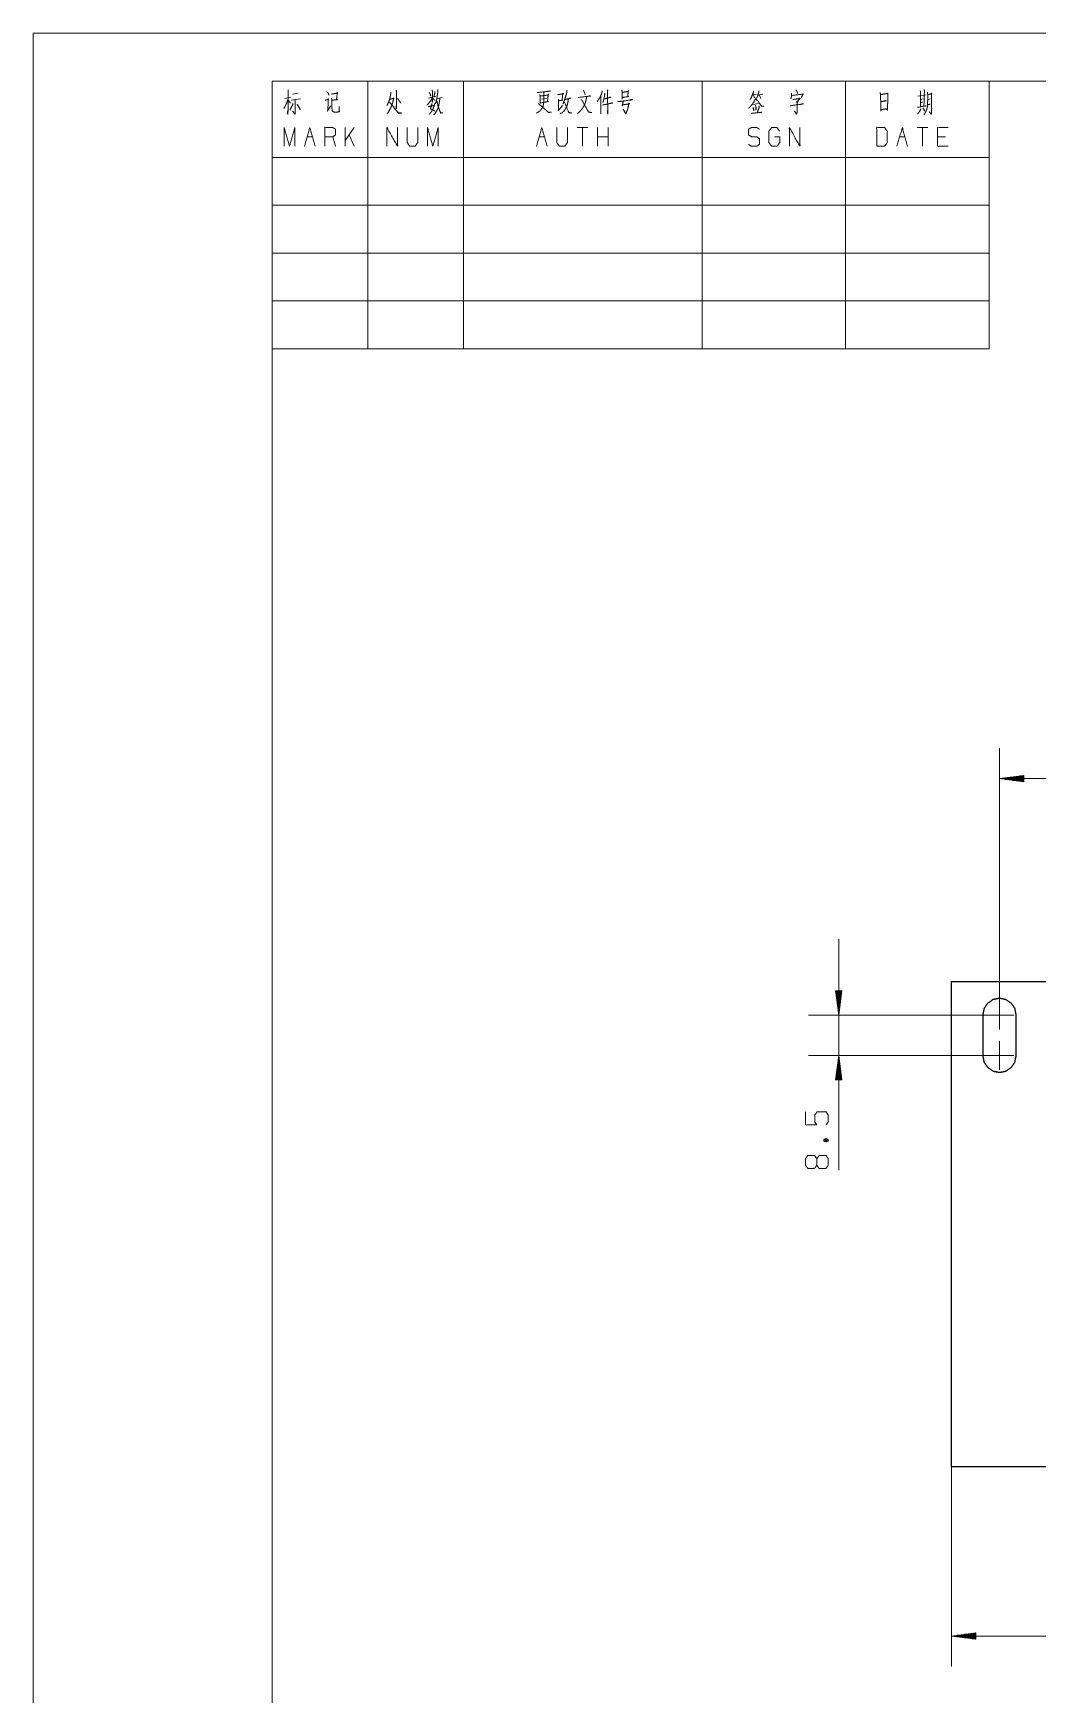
# Model space of a CAD drawing. Header units: millimetres. Extents: x 0 to 210, y 0 to 297.
# Drawn here: x 0 to 105.1, y 123.2 to 297 of the extents above; entities that cross this region are included whole.
import ezdxf

# ---------------------------------------------------------------- set-up
doc = ezdxf.new("R2010")
doc.units = ezdxf.units.MM
doc.layers.add('101', color=7, linetype='Continuous', true_color=0xffffff)

msp = doc.modelspace()

# ---------------------------------------------------------------- linework, layer by layer
at = {"layer": '101', "color": 133, "linetype": 'Continuous', "lineweight": 18}
for p, q in [((210, 297), (0, 297)), ((0, 297), (0, 0)), ((25, 292), (25, 264)), ((25, 292), (100, 292)), ((205, 292), (25, 292)), ((25, 292), (100, 292)), ((25, 292), (100, 292)), ((25, 292), (25, 5)), ((35, 292), (35, 264)), ((45, 292), (45, 264)), ((70, 292), (70, 264)), ((85, 292), (85, 264)), ((100, 292), (100, 264)), ((25, 284), (100, 284)), ((25, 279), (100, 279)), ((25, 274), (100, 274)), ((25, 269), (100, 269)), ((25, 264), (100, 264))]:
    msp.add_line(p, q, dxfattribs=at)
at = {"layer": '101', "color": 72, "linetype": 'Continuous', "lineweight": 18}
for p, q in [((26.34, 290.18), (26.96, 290.3)), ((27.13, 290.61), (27.71, 290.74)), ((41.34, 290.22), (42.13, 290.38)), ((75.25, 290.57), (75.67, 290.63)), ((75.35, 290.55), (75.45, 290.24)), ((75.82, 290.51), (76.35, 290.61)), ((75.98, 290.49), (76.11, 290.16)), ((92.56, 290.43), (93.43, 290.55)), ((26.7, 289.95), (26.92, 289.68)), ((26.99, 289.99), (27.95, 290.14)), ((42.25, 290.16), (42.79, 290.28)), ((53.17, 290.09), (53.7, 290.18)), ((54.91, 288.87), (55.37, 289.43)), ((75.83, 289.64), (75.37, 289.56)), ((92.84, 290.07), (93.11, 290.14)), ((92.86, 289.72), (93.09, 289.78)), ((93.6, 290.05), (93.85, 290.12)), ((33.59, 287.14), (32.63, 285.78)), ((32.63, 285.18), (32.63, 287.14)), ((58.02, 287.14), (56.9, 287.14)), ((57.46, 287.14), (57.46, 285.18)), ((59.02, 285.18), (59.02, 287.14)), ((60.14, 285.18), (60.14, 287.14)), ((93.6, 287.14), (92.49, 287.14)), ((93.05, 287.14), (93.05, 285.18)), ((28.66, 286.17), (29.22, 286.17)), ((31.62, 285.18), (31.34, 286.17)), ((33.59, 285.18), (33.04, 286.36)), ((52.94, 286.17), (53.49, 286.17)), ((60.14, 286.17), (59.02, 286.17)), ((90.65, 286.17), (91.2, 286.17)), ((95.45, 286.17), (94.61, 286.17)), ((82.73, 181.11), (83.16, 181.27))]:
    msp.add_line(p, q, dxfattribs=at)
at = {"layer": '101', "color": 22, "linetype": 'Continuous', "lineweight": 18}
for p, q in [((101.09, 195.79), (101.09, 222.19)), ((103.63, 219.35), (101.09, 219.02)), ((101.09, 219.02), (103.63, 218.68)), ((121.09, 219.02), (101.09, 219.02)), ((103.63, 219.04), (101.29, 219.04)), ((103.63, 219.09), (101.67, 219.09)), ((103.63, 219.14), (102.06, 219.14)), ((103.63, 219.19), (102.44, 219.19)), ((103.63, 219.25), (102.83, 219.25)), ((103.63, 219.3), (103.22, 219.3)), ((103.63, 219.35), (103.6, 219.35)), ((103.63, 219.35), (103.6, 219.35)), ((103.63, 218.68), (103.63, 219.35)), ((103.63, 218.99), (101.29, 218.99)), ((103.63, 218.94), (101.67, 218.94)), ((103.63, 218.89), (102.06, 218.89)), ((103.63, 218.84), (102.44, 218.84)), ((103.63, 218.79), (102.83, 218.79)), ((103.63, 218.74), (103.22, 218.74)), ((103.63, 218.69), (103.6, 218.69)), ((103.63, 218.69), (103.6, 218.69)), ((84.27, 178.07), (84.27, 202.22)), ((83.94, 196.83), (83.94, 196.79)), ((83.94, 196.83), (84.27, 194.29)), ((83.94, 196.83), (83.94, 196.79)), ((84.61, 196.83), (83.94, 196.83)), ((83.99, 196.83), (83.99, 196.41)), ((84.05, 196.83), (84.05, 196.02)), ((84.1, 196.83), (84.1, 195.64)), ((84.15, 196.83), (84.15, 195.25)), ((84.2, 196.83), (84.2, 194.86)), ((84.25, 196.83), (84.25, 194.48)), ((84.27, 194.29), (84.61, 196.83)), ((84.3, 196.83), (84.3, 194.48)), ((84.35, 196.83), (84.35, 194.86)), ((84.4, 196.83), (84.4, 195.25)), ((84.45, 196.83), (84.45, 195.64)), ((84.5, 196.83), (84.5, 196.02)), ((84.55, 196.83), (84.55, 196.41)), ((84.6, 196.83), (84.6, 196.79)), ((84.6, 196.83), (84.6, 196.79)), ((99.59, 194.29), (81.1, 194.29)), ((99.59, 190.04), (81.1, 190.04)), ((84.27, 190.04), (83.94, 187.5)), ((84.25, 187.5), (84.25, 189.84)), ((84.61, 187.5), (84.27, 190.04)), ((84.3, 187.5), (84.3, 189.84)), ((83.99, 187.5), (83.99, 187.91)), ((84.05, 187.5), (84.05, 188.3)), ((84.1, 187.5), (84.1, 188.69)), ((84.15, 187.5), (84.15, 189.07)), ((84.2, 187.5), (84.2, 189.46)), ((84.35, 187.5), (84.35, 189.46)), ((84.4, 187.5), (84.4, 189.07)), ((84.45, 187.5), (84.45, 188.69)), ((84.5, 187.5), (84.5, 188.3)), ((84.55, 187.5), (84.55, 187.91)), ((83.94, 187.5), (83.94, 187.53)), ((83.94, 187.5), (83.94, 187.53)), ((83.94, 187.5), (84.61, 187.5)), ((84.6, 187.5), (84.6, 187.53)), ((84.6, 187.5), (84.6, 187.53)), ((96.09, 147.04), (96.09, 126.15)), ((98.63, 129.66), (96.09, 129.32)), ((126.09, 129.32), (96.09, 129.32)), ((96.09, 129.32), (98.63, 128.99)), ((98.63, 129.35), (96.29, 129.35)), ((98.63, 129.3), (96.29, 129.3)), ((98.63, 129.4), (96.67, 129.4)), ((98.63, 129.25), (96.67, 129.25)), ((98.63, 129.45), (97.06, 129.45)), ((98.63, 129.2), (97.06, 129.2)), ((98.63, 129.5), (97.44, 129.5)), ((98.63, 129.14), (97.44, 129.14)), ((98.63, 129.55), (97.83, 129.55)), ((98.63, 129.09), (97.83, 129.09)), ((98.63, 129.6), (98.22, 129.6)), ((98.63, 129.04), (98.22, 129.04)), ((98.63, 129.65), (98.6, 129.65)), ((98.63, 129.65), (98.6, 129.65)), ((98.63, 128.99), (98.6, 128.99)), ((98.63, 128.99), (98.6, 128.99)), ((98.63, 128.99), (98.63, 129.66))]:
    msp.add_line(p, q, dxfattribs=at)
at = {"layer": '101', "color": 152, "linetype": 'Continuous', "lineweight": 25}
for p, q in [((96.09, 197.79), (126.09, 197.79)), ((96.09, 147.04), (96.09, 197.79)), ((99.34, 194.29), (99.34, 190.04)), ((102.84, 190.04), (102.84, 194.29)), ((126.09, 147.04), (96.09, 147.04))]:
    msp.add_line(p, q, dxfattribs=at)
at = {"layer": '101', "color": 151, "linetype": 'Continuous', "lineweight": 18}
for p, q in [((101.09, 192.79), (101.09, 195.79)), ((99.59, 194.29), (102.59, 194.29)), ((101.09, 188.54), (101.09, 191.54)), ((99.59, 190.04), (102.59, 190.04))]:
    msp.add_line(p, q, dxfattribs=at)
at = {"layer": '101', "color": 72, "linetype": 'Continuous', "lineweight": 18}
for points, knots in [([(26.67, 291.07), (26.66, 288.89), (26.63, 288.5), (26.61, 288.71), (26.64, 288.94)], [0, 0, 0.723303, 0.854546, 0.923601, 1, 1]), ([(30.7, 290.88), (30.87, 290.72), (30.92, 290.63), (30.92, 290.53), (30.9, 290.67)], [0, 0, 0.413146, 0.573572, 0.750721, 1, 1]), ([(31.19, 290.63), (31.87, 290.74), (31.82, 290.8), (31.73, 290.05), (31.82, 290.05), (31.25, 289.99)], [0, 0, 0.313958, 0.349012, 0.694882, 0.735357, 1, 1]), ([(37.43, 290.84), (37.42, 290.72), (37.34, 290.3), (37.26, 290.01), (37.18, 289.8), (37.09, 289.6), (37.01, 289.43)], [0, 0, 0.084498, 0.36853, 0.573114, 0.721457, 0.873368, 1, 1]), ([(37.97, 291.05), (38.02, 290.94), (38, 290.84), (37.99, 289.12), (37.97, 289.23), (38, 289.45)], [0, 0, 0.049543, 0.095606, 0.852767, 0.898838, 1, 1]), ([(41.43, 290.8), (41.56, 290.57), (41.59, 290.43)], [0, 0, 0.640221, 1, 1]), ([(41.73, 291.07), (41.76, 290.92), (41.76, 289.78), (41.73, 289.93), (41.76, 290.05)], [0, 0, 0.094654, 0.823636, 0.91829, 1, 1]), ([(42.03, 290.92), (42.03, 290.82), (41.91, 290.34)], [0, 0, 0.174301, 1, 1]), ([(42.33, 291.11), (42.33, 290.98), (42.32, 290.76), (42.27, 290.47), (42.23, 290.16), (42.17, 289.91), (42.1, 289.68), (42.08, 289.62)], [0, 0, 0.081852, 0.232243, 0.425429, 0.63211, 0.800313, 0.957953, 1, 1]), ([(53.44, 290.84), (53.42, 290.18), (53.41, 289.85), (53.39, 289.66), (53.38, 289.56), (53.36, 289.43), (53.32, 289.31), (53.27, 289.2), (53.14, 289.02), (53, 288.85), (52.79, 288.73), (52.69, 288.67), (52.65, 288.65)], [0, 0, 0.263783, 0.395771, 0.470171, 0.511786, 0.56157, 0.614019, 0.658777, 0.749614, 0.837596, 0.932985, 0.980677, 1, 1]), ([(52.76, 290.82), (52.82, 290.78), (52.85, 290.8), (54.11, 290.94), (54.07, 290.96), (53.92, 290.92)], [0, 0, 0.045522, 0.068286, 0.872626, 0.90344, 1, 1]), ([(53, 290.59), (53.04, 290.41), (53.04, 289.66), (53.03, 289.7), (53.89, 289.85), (53.8, 289.85), (53.89, 290.63), (53.92, 290.57), (53.87, 290.53), (53.04, 290.43)], [0, 0, 0.051663, 0.252803, 0.264656, 0.500971, 0.524672, 0.738301, 0.756829, 0.773117, 1, 1]), ([(54.88, 290.57), (55.47, 290.67), (55.41, 290.74), (55.34, 290.01), (55.41, 290.01), (54.97, 289.93), (54.94, 290.12), (54.97, 289.89), (54.96, 288.96)], [0, 0, 0.181366, 0.207406, 0.429567, 0.451891, 0.588199, 0.645735, 0.715777, 1, 1]), ([(55.85, 291.05), (55.82, 290.8), (55.73, 290.47), (55.62, 290.12), (55.53, 289.89), (55.47, 289.72), (55.41, 289.58)], [0, 0, 0.162457, 0.385014, 0.625897, 0.784413, 0.898493, 1, 1]), ([(57.88, 290.32), (57.88, 290.2), (57.81, 289.91), (57.74, 289.68), (57.65, 289.43), (57.52, 289.23), (57.5, 289.18), (57.42, 289.08), (57.31, 288.94), (57.18, 288.81), (57.06, 288.69), (56.93, 288.58)], [0, 0, 0.060656, 0.206644, 0.323463, 0.452143, 0.571976, 0.593424, 0.659716, 0.74639, 0.834816, 0.918178, 1, 1]), ([(57.02, 290.28), (58.29, 290.43), (58.21, 290.45), (58.12, 290.41)], [0, 0, 0.872478, 0.933903, 1, 1]), ([(57.56, 291.03), (57.66, 290.84), (57.71, 290.72), (57.74, 290.59)], [0, 0, 0.450481, 0.729637, 1, 1]), ([(59.55, 290.98), (59.48, 290.72), (59.38, 290.47), (59.26, 290.24), (59.14, 290.05), (59, 289.85)], [0, 0, 0.21836, 0.428744, 0.629221, 0.801494, 1, 1]), ([(59.38, 290.41), (59.39, 289.16), (59.39, 288.56), (59.38, 288.69), (59.39, 288.91)], [0, 0, 0.565717, 0.839123, 0.896086, 1, 1]), ([(59.8, 290.72), (59.76, 290.38), (59.7, 290.09), (59.64, 289.89), (59.6, 289.76)], [0, 0, 0.34211, 0.644851, 0.86512, 1, 1]), ([(59.8, 290.14), (60.47, 290.32), (60.4, 290.32), (60.28, 290.26)], [0, 0, 0.772509, 0.853435, 1, 1]), ([(60.08, 291.07), (60.12, 290.98), (60.09, 291.03), (60.11, 288.54), (60.09, 288.73), (60.11, 289.04)], [0, 0, 0.029975, 0.04619, 0.840789, 0.900562, 1, 1]), ([(61.57, 291.07), (61.63, 290.82), (61.63, 290.09), (61.63, 290.28), (62.33, 290.38), (62.21, 290.38), (62.24, 290.9), (62.26, 290.98), (62.29, 290.92), (62.19, 290.9), (61.63, 290.82)], [0, 0, 0.076614, 0.294117, 0.350048, 0.563214, 0.598361, 0.753971, 0.779215, 0.799829, 0.831205, 1, 1]), ([(75.64, 290.3), (75.63, 290.2), (75.39, 289.83), (75.38, 289.78), (75.26, 289.6), (75.06, 289.37), (74.85, 289.16)], [0, 0, 0.074337, 0.387309, 0.418539, 0.575027, 0.79286, 1, 1]), ([(75.37, 290.98), (75.35, 290.84), (75.23, 290.53), (75.13, 290.28), (75.01, 290.07)], [0, 0, 0.148006, 0.485257, 0.758321, 1, 1]), ([(75.91, 290.98), (75.92, 290.88), (75.75, 290.3)], [0, 0, 0.147218, 1, 1]), ([(79.34, 290.74), (79.34, 290.51), (79.33, 290.34), (79.3, 290.22), (79.27, 290.12)], [0, 0, 0.361949, 0.626223, 0.829034, 1, 1]), ([(79.34, 290.49), (80.57, 290.63), (80.56, 290.67), (80.37, 290.26)], [0, 0, 0.712481, 0.737756, 1, 1]), ([(79.78, 291.09), (79.89, 290.96), (79.93, 290.86), (79.96, 290.69)], [0, 0, 0.364604, 0.619196, 1, 1]), ([(88.61, 290.8), (88.64, 290.59), (88.66, 290.14), (88.67, 289.66), (88.67, 289.6), (88.67, 288.83), (88.67, 288.98), (89.24, 289.1), (89.36, 288.96), (89.39, 289.14), (89.39, 289.39), (89.4, 289.87), (89.42, 290.36), (89.42, 290.78), (89.43, 290.72), (88.66, 290.57)], [0, 0, 0.037589, 0.119519, 0.205166, 0.216331, 0.354043, 0.380097, 0.485125, 0.518622, 0.552532, 0.597196, 0.682843, 0.77221, 0.846648, 0.858119, 1, 1]), ([(92.8, 290.98), (92.83, 290.86), (92.83, 289.31)], [0, 0, 0.075954, 1, 1]), ([(93.21, 291.11), (93.24, 290.98), (93.19, 289.37)], [0, 0, 0.073211, 1, 1]), ([(93.55, 290.82), (93.59, 290.59), (93.59, 290.14), (93.57, 289.64), (93.55, 289.33), (93.47, 289), (93.38, 288.79), (93.22, 288.48)], [0, 0, 0.096217, 0.285187, 0.491418, 0.620825, 0.76157, 0.854869, 1, 1]), ([(93.59, 290.57), (94.03, 290.67), (93.98, 290.74), (93.98, 290.05), (94, 289.12), (93.98, 288.77), (93.97, 288.56), (93.95, 288.5), (93.74, 288.77), (93.94, 288.58)], [0, 0, 0.13308, 0.155522, 0.357051, 0.631901, 0.735808, 0.797028, 0.815849, 0.918301, 1, 1]), ([(26.67, 290.16), (26.6, 289.91), (26.48, 289.62), (26.35, 289.35), (26.23, 289.14)], [0, 0, 0.233514, 0.515368, 0.78555, 1, 1]), ([(27.18, 289.66), (27.17, 289.58), (26.86, 288.96)], [0, 0, 0.108202, 1, 1]), ([(27.37, 289.99), (27.42, 289.87), (27.42, 288.83), (27.4, 288.6), (27.39, 288.52), (27.11, 288.85), (27.39, 288.56)], [0, 0, 0.056947, 0.504404, 0.603051, 0.639405, 0.826366, 1, 1]), ([(27.61, 289.58), (27.87, 289.16), (27.92, 289), (27.81, 289.27)], [0, 0, 0.516563, 0.696901, 1, 1]), ([(30.53, 289.99), (30.92, 290.09), (30.86, 290.16), (30.83, 288.96), (30.77, 288.83), (31.12, 289.41)], [0, 0, 0.158008, 0.19221, 0.673433, 0.728446, 1, 1]), ([(31.22, 290.22), (31.25, 289.91), (31.25, 289.2), (31.27, 288.98), (31.3, 288.87), (31.34, 288.81), (31.41, 288.77), (31.53, 288.75), (31.66, 288.73), (32.03, 288.79), (32, 289.33), (32, 288.79)], [0, 0, 0.097093, 0.316208, 0.387239, 0.42073, 0.444406, 0.470581, 0.507596, 0.549105, 0.664641, 0.832445, 1, 1]), ([(37.28, 290.09), (37.75, 290.18), (37.71, 290.22), (37.68, 290.03), (37.62, 289.76), (37.56, 289.6), (37.48, 289.37), (37.4, 289.18), (37.28, 288.98), (37.2, 288.81), (37.02, 288.56)], [0, 0, 0.202443, 0.228131, 0.308408, 0.425631, 0.500403, 0.604281, 0.689483, 0.790714, 0.870506, 1, 1]), ([(37.28, 289.8), (38.22, 288.62), (38.56, 288.65), (38.54, 288.65), (38.24, 288.67), (38.08, 288.81)], [0, 0, 0.632183, 0.773704, 0.779845, 0.909108, 1, 1]), ([(38.1, 290.16), (38.13, 290.14), (38.4, 289.8), (38.47, 289.68)], [0, 0, 0.059448, 0.761031, 1, 1]), ([(41.75, 290.24), (41.62, 290.01), (41.48, 289.8), (41.35, 289.64), (41.22, 289.49)], [0, 0, 0.287221, 0.555142, 0.786181, 1, 1]), ([(41.34, 289.31), (41.97, 289.45), (41.98, 289.64), (41.98, 289.56), (41.91, 289.31), (41.81, 289.04), (41.7, 288.83), (41.59, 288.71), (41.48, 288.58), (41.41, 288.52)], [0, 0, 0.30447, 0.39258, 0.431622, 0.553714, 0.689469, 0.798362, 0.878841, 0.954752, 1, 1]), ([(41.72, 289.66), (41.56, 289.08), (41.66, 289.04), (41.78, 289), (41.89, 288.94), (42.04, 288.85)], [0, 0, 0.5291, 0.62629, 0.735524, 0.852093, 1, 1]), ([(41.76, 290.2), (41.94, 290.07), (42.03, 289.97)], [0, 0, 0.613122, 1, 1]), ([(42.54, 290.16), (42.49, 289.8), (42.45, 289.56), (42.41, 289.35), (42.35, 289.16), (42.23, 288.91), (42.13, 288.73), (42.01, 288.56), (41.92, 288.48)], [0, 0, 0.19438, 0.332636, 0.448614, 0.555649, 0.70616, 0.822692, 0.933847, 1, 1]), ([(42.22, 289.89), (42.25, 289.85), (42.39, 289.27), (42.49, 289), (42.6, 288.71), (42.63, 288.65), (42.85, 288.67), (42.63, 288.69), (42.55, 288.81)], [0, 0, 0.026721, 0.341749, 0.493483, 0.655465, 0.691641, 0.80784, 0.924039, 1, 1]), ([(52.82, 289.6), (52.89, 289.6), (53.17, 289.37), (53.41, 289.16), (53.63, 288.98), (53.9, 288.71), (54.23, 288.75), (53.92, 288.71), (53.82, 288.79)], [0, 0, 0.033467, 0.197839, 0.340788, 0.472468, 0.649452, 0.797921, 0.939753, 1, 1]), ([(55.98, 290.12), (55.98, 289.99), (55.92, 289.66), (55.86, 289.47), (55.81, 289.31), (55.73, 289.16), (55.65, 289.02), (55.54, 288.87), (55.31, 288.67), (55.13, 288.58)], [0, 0, 0.067236, 0.249298, 0.354996, 0.450079, 0.537949, 0.629663, 0.725721, 0.894899, 1, 1]), ([(55.54, 289.8), (55.59, 289.78), (56.04, 288.67), (56.32, 288.65), (56.06, 288.71), (55.98, 288.83)], [0, 0, 0.024909, 0.644018, 0.787117, 0.926016, 1, 1]), ([(55.62, 290.07), (56.27, 290.2), (56.2, 290.22), (56.08, 290.18)], [0, 0, 0.769962, 0.857327, 1, 1]), ([(57.34, 290.05), (57.4, 290.01), (58.1, 288.75), (58.43, 288.69), (58.12, 288.77), (58.02, 288.89)], [0, 0, 0.030854, 0.652647, 0.79375, 0.930716, 1, 1]), ([(59.57, 289.49), (60.61, 289.7), (60.53, 289.72), (60.4, 289.66)], [0, 0, 0.826976, 0.886334, 1, 1]), ([(61.18, 289.87), (61.37, 289.87), (61.75, 289.91), (62.68, 290.05), (62.58, 290.07), (62.43, 290.03)], [0, 0, 0.10704, 0.322386, 0.855626, 0.914427, 1, 1]), ([(61.73, 289.91), (61.63, 289.41), (61.6, 289.49), (62.38, 289.62), (62.33, 289.7), (62.33, 289.62), (62.24, 289.27), (62.19, 289.04), (62.11, 288.85), (62.05, 288.71), (62.01, 288.6), (61.98, 288.58), (61.72, 289.06), (62, 288.62)], [0, 0, 0.13637, 0.159981, 0.371157, 0.396349, 0.418604, 0.516111, 0.579311, 0.63312, 0.675133, 0.705357, 0.714996, 0.861275, 1, 1]), ([(75.12, 288.62), (76.23, 288.73), (76.16, 288.73), (75.99, 288.71)], [0, 0, 0.825897, 0.879998, 1, 1]), ([(75.31, 289.27), (75.38, 289), (75.38, 288.87), (75.37, 289.04)], [0, 0, 0.489807, 0.707975, 1, 1]), ([(75.58, 289.43), (75.64, 289.12), (75.61, 288.96), (75.61, 289.18)], [0, 0, 0.443891, 0.680119, 1, 1]), ([(75.61, 290.16), (76.2, 289.37), (76.43, 289.37), (76.2, 289.39), (76.08, 289.54)], [0, 0, 0.599324, 0.742451, 0.886135, 1, 1]), ([(75.95, 289.41), (75.95, 289.27), (75.77, 288.69)], [0, 0, 0.19307, 1, 1]), ([(79.2, 289.41), (80.57, 289.6), (80.49, 289.62), (80.28, 289.56)], [0, 0, 0.820202, 0.873508, 1, 1]), ([(79.49, 290.07), (80.25, 290.18), (80.21, 290.24), (79.92, 289.72)], [0, 0, 0.533866, 0.586729, 1, 1]), ([(79.87, 289.87), (79.9, 289.76), (79.93, 289.64), (79.94, 289.43), (79.94, 289), (79.93, 288.85), (79.9, 288.65), (79.86, 288.52), (79.64, 288.87), (79.87, 288.56)], [0, 0, 0.049623, 0.1085, 0.204239, 0.404798, 0.471991, 0.568442, 0.629223, 0.820578, 1, 1]), ([(88.67, 289.83), (89.24, 289.95), (89.18, 289.97), (89.05, 289.89)], [0, 0, 0.728512, 0.805958, 1, 1]), ([(92.52, 289.25), (93.43, 289.41), (93.38, 289.43), (93.33, 289.37)], [0, 0, 0.873246, 0.919206, 1, 1]), ([(92.86, 289.12), (92.84, 289.02), (92.73, 288.81), (92.62, 288.67), (92.52, 288.56)], [0, 0, 0.157085, 0.51447, 0.781154, 1, 1]), ([(93.09, 289.18), (93.25, 288.94), (93.25, 288.83), (93.19, 289.02)], [0, 0, 0.497679, 0.671694, 1, 1]), ([(93.57, 289.52), (93.6, 289.52), (93.84, 289.58)], [0, 0, 0.107799, 1, 1]), ([(26.26, 285.18), (26.26, 287.14), (26.82, 285.18), (27.37, 287.14), (27.37, 285.18)], [0, 0, 0.245192, 0.5, 0.754808, 1, 1]), ([(30.51, 285.18), (30.51, 287.14), (31.34, 287.14), (31.62, 286.96), (31.62, 286.36), (31.34, 286.17), (30.51, 286.17)], [0, 0, 0.400952, 0.571035, 0.639278, 0.761676, 0.829917, 1, 1]), ([(37.01, 285.18), (37.01, 287.14), (38.12, 285.18), (38.12, 287.14)], [0, 0, 0.317574, 0.682426, 1, 1]), ([(39.13, 287.14), (39.13, 285.57), (39.39, 285.18), (39.95, 285.18), (40.24, 285.57), (40.24, 287.14)], [0, 0, 0.337152, 0.438599, 0.557781, 0.662848, 1, 1]), ([(41.25, 285.18), (41.25, 287.14), (41.81, 285.18), (42.36, 287.14), (42.36, 285.18)], [0, 0, 0.245192, 0.5, 0.754808, 1, 1]), ([(54.78, 287.14), (54.78, 285.57), (55.05, 285.18), (55.6, 285.18), (55.89, 285.57), (55.89, 287.14)], [0, 0, 0.337152, 0.438599, 0.557781, 0.662848, 1, 1]), ([(74.85, 285.36), (75.13, 285.18), (75.7, 285.18), (75.98, 285.39), (75.98, 285.97), (75.7, 286.17), (75.15, 286.17), (74.85, 286.36), (74.85, 286.96), (75.15, 287.14), (75.7, 287.14), (75.98, 286.96)], [0, 0, 0.068035, 0.184054, 0.254521, 0.372333, 0.442799, 0.555843, 0.626367, 0.748393, 0.81892, 0.931964, 1, 1]), ([(77.55, 286.17), (78.1, 286.17), (78.1, 285.57), (77.82, 285.18), (77.25, 285.18), (76.97, 285.57), (76.97, 286.75), (77.27, 287.14), (77.81, 287.14), (78.09, 286.75)], [0, 0, 0.103295, 0.214797, 0.304261, 0.410274, 0.499739, 0.718892, 0.809956, 0.910533, 1, 1]), ([(79.11, 285.18), (79.11, 287.14), (80.22, 285.18), (80.22, 287.14)], [0, 0, 0.317574, 0.682426, 1, 1]), ([(88.25, 285.18), (89.07, 285.18), (89.36, 285.57), (89.36, 286.75), (89.07, 287.14), (88.25, 287.14), (88.25, 285.18)], [0, 0, 0.142133, 0.227159, 0.431787, 0.516817, 0.65895, 1, 1]), ([(90.37, 285.18), (90.93, 287.14), (91.48, 285.18)], [0, 0, 0.5, 1, 1]), ([(95.73, 285.18), (94.61, 285.18), (94.61, 287.14), (95.73, 287.14)], [0, 0, 0.265389, 0.734611, 1, 1]), ([(82.96, 182.79), (83.18, 183.12), (83.18, 183.81), (82.96, 184.15), (82.01, 184.15), (81.76, 183.81), (81.76, 183.12), (81.98, 182.79), (80.81, 182.79), (80.81, 184.15)], [0, 0, 0.062227, 0.168342, 0.230572, 0.376816, 0.441267, 0.547382, 0.609609, 0.79049, 1, 1]), ([(83.16, 181.11), (83.16, 181.27), (82.93, 181.36), (82.73, 181.27), (82.73, 181.11), (82.93, 181.02), (83.16, 181.11), (82.73, 181.27)], [0, 0, 0.093979, 0.236783, 0.365956, 0.459935, 0.589108, 0.731913, 1, 1]), ([(81.98, 178.57), (81.76, 178.25), (81.03, 178.25), (80.81, 178.57), (80.81, 179.26), (81.03, 179.59), (81.76, 179.59), (81.98, 179.26), (81.98, 178.57), (82.23, 178.23), (82.93, 178.23), (83.18, 178.57), (83.18, 179.26), (82.96, 179.59), (82.23, 179.59), (81.98, 179.26)], [0, 0, 0.047574, 0.136086, 0.18366, 0.267816, 0.317166, 0.405678, 0.455027, 0.539184, 0.590297, 0.675757, 0.726871, 0.811027, 0.860377, 0.948889, 1, 1])]:
    msp.add_open_spline(points, degree=1, knots=knots, dxfattribs=at)
for points in [[(28.38, 285.18), (28.94, 287.14), (29.5, 285.18)], [(52.66, 285.18), (53.22, 287.14), (53.77, 285.18)]]:
    msp.add_open_spline(points, degree=1, dxfattribs=at)
at = {"layer": '101', "color": 152, "linetype": 'Continuous', "lineweight": 25}
for points, knots in [([(102.84, 194.29), (102.71, 194.96), (102.33, 195.52), (101.76, 195.9), (101.09, 196.04), (100.42, 195.9), (99.86, 195.52), (99.48, 194.96), (99.34, 194.29)], [0, 0, 0.124999, 0.249998, 0.374998, 0.500001, 0.625002, 0.750002, 0.875001, 1, 1]), ([(99.34, 190.04), (99.48, 189.37), (99.86, 188.8), (100.42, 188.42), (101.09, 188.29), (101.76, 188.42), (102.33, 188.8), (102.71, 189.37), (102.84, 190.04)], [0, 0, 0.124998, 0.249998, 0.374999, 0.500001, 0.625001, 0.750002, 0.875002, 1, 1])]:
    msp.add_open_spline(points, degree=1, knots=knots, dxfattribs=at)

doc.saveas('drawing.dxf')
